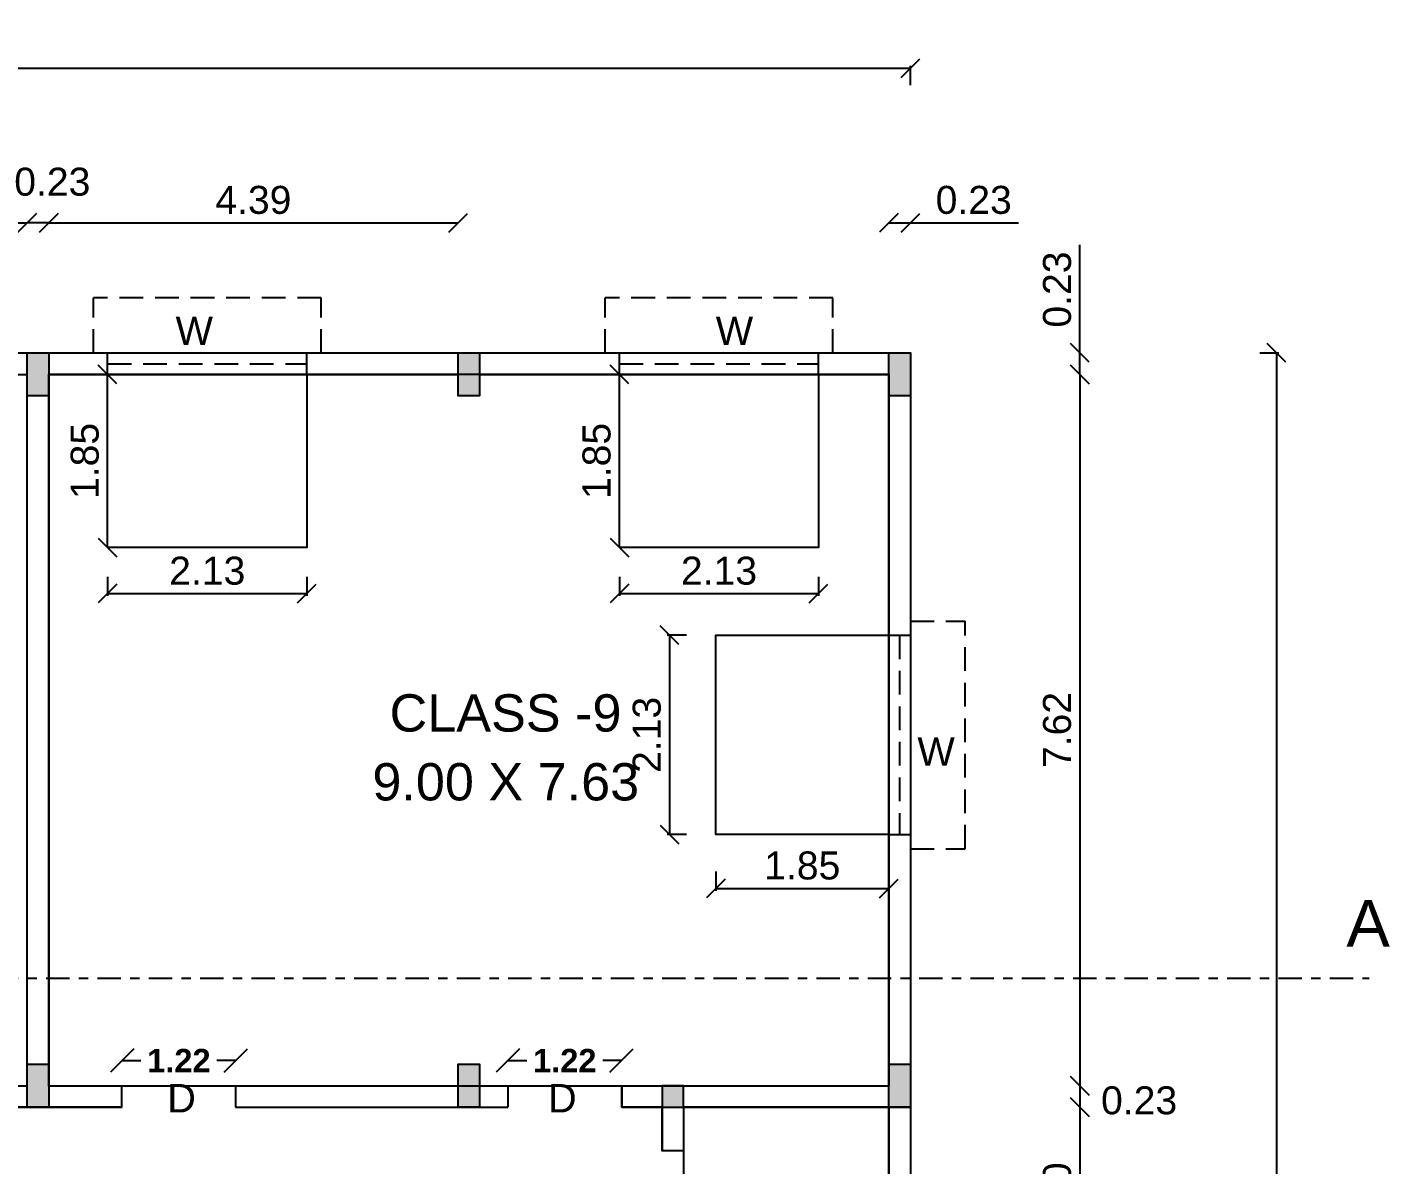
# Model space of a CAD drawing. Header units: metres. Extents: x -7227 to 737, y -45 to 4679.
# Drawn here: x 680.28 to 694.88, y 5.96 to 18.15 of the extents above; entities that cross this region are included whole.
import ezdxf

# ---------------------------------------------------------------- set-up
doc = ezdxf.new("R2010")
doc.units = ezdxf.units.M
doc.header["$LTSCALE"] = 0.2
doc.header["$MEASUREMENT"] = 0
doc.linetypes.add('CENTER', pattern=[2, 1.25, -0.25, 0.25, -0.25])
doc.linetypes.add('HIDDEN', pattern=[9.525, 6.35, -3.175])
for name, color, linetype in [('BLK_1_FLR_1_BLT_UP_AREA', 26, 'Continuous'), ('BLK_1_FLR_1_CARPET_AREA', 10, 'Continuous'), ('BLK_1_FLR_1_EXIT_WIDTH_DOOR', 1, 'Continuous'), ('BLK_1_FLR_1_REGULAR_ROOM_4', 117, 'Continuous'), ('BLK_1_FLR_1_ROOM_4_LIGHT_VENTILATION_1', 117, 'Continuous')]:
    doc.layers.add(name, color=color, linetype=linetype)
doc.layers.add('line', color=7, linetype='Continuous', lineweight=25)
doc.styles.add('ld', font='arial.ttf', dxfattribs={"height": 0.3})
doc.styles.get("Standard").update_dxf_attribs({"font": 'arial.ttf', "height": 0.3})
doc.styles.add('style 1', font='arialbd.ttf', dxfattribs={"height": 0.25})
doc.styles.add('style2', font='arial.ttf', dxfattribs={"height": 60})
doc.dimstyles.new('11', dxfattribs={"dimtxt": 0.25, "dimasz": 0.25, "dimexe": 0.18, "dimexo": 0.0625, "dimgap": 0.09, "dimtad": 0, "dimzin": 0, "dimdsep": 46, "dimtxsty": 'style 1', "dimblk": 'OBLIQUE', "dimcen": 0, "dimse1": 1, "dimse2": 1, "dimadec": 0, "dimazin": 0, "dimtfac": 1, "dimtdec": 4, "dimtofl": 0, "dimtmove": 0, "dimatfit": 3, "dimfxl": 0, "dimtolj": 1, "dimtzin": 0, "dimarcsym": 0})
doc.dimstyles.new('DCR', dxfattribs={"dimtxt": 0.3, "dimasz": 0.2, "dimexe": 0.025, "dimexo": 0, "dimgap": 0.09, "dimtad": 1, "dimzin": 0, "dimdsep": 46, "dimtxsty": 'Standard', "dimblk": 'OBLIQUE', "dimcen": 0.09, "dimadec": 0, "dimazin": 0, "dimtfac": 1, "dimtofl": 0, "dimtmove": 0, "dimatfit": 3, "dimfxl": 0, "dimtolj": 1, "dimtzin": 0, "dimarcsym": 0})

# ---------------------------------------------------------------- blocks, each defined once
blk = doc.blocks.new('_OBLIQUE')
at = {"layer": 'line', "color": 0, "linetype": 'ByBlock', "lineweight": -2}
blk.add_line((-0.5, -0.5), (0.5, 0.5), dxfattribs=at)
blk = doc.blocks.new('*D186')
at = {"color": 0, "linetype": 'HIDDEN', "lineweight": -2}
for p, q in [((639.024, 17.532), (639.024, 17.737)), ((689.743, 17.532), (689.743, 17.737))]:
    blk.add_line(p, q, dxfattribs=at)
at = {"color": 0, "lineweight": -2}
blk.add_line((639.024, 17.712), (689.743, 17.712), dxfattribs=at)
at = {"layer": 'Defpoints', "color": 0}
for p in [(689.743, 17.712), (639.024, 14.662), (689.743, 14.662)]:
    blk.add_point(p, dxfattribs=at)
at = {"color": 0, "lineweight": -2, "xscale": 0.2, "yscale": 0.2, "zscale": 0.2, "rotation": 180}
blk.add_blockref('_OBLIQUE', (639.024, 17.712), dxfattribs=at)
at = {"color": 0, "lineweight": -2, "xscale": 0.2, "yscale": 0.2, "zscale": 0.2}
blk.add_blockref('_OBLIQUE', (689.743, 17.712), dxfattribs=at)
at = {"color": 0, "insert": (664.663, 17.955), "char_height": 0.3, "attachment_point": 5}
blk.add_mtext('\\A1;50.72', dxfattribs=at)
blk = doc.blocks.new('*D64')
at = {"color": 0, "linetype": 'HIDDEN', "lineweight": -2}
for p, q in [((693.486, 14.662), (693.691, 14.662)), ((693.486, -5.027), (693.691, -5.027))]:
    blk.add_line(p, q, dxfattribs=at)
at = {"color": 0, "lineweight": -2}
blk.add_line((693.666, 14.662), (693.666, -5.027), dxfattribs=at)
at = {"layer": 'Defpoints', "color": 0}
for p in [(689.743, 14.662), (689.743, -5.027), (693.666, -5.027)]:
    blk.add_point(p, dxfattribs=at)
at = {"color": 0, "lineweight": -2, "xscale": 0.2, "yscale": 0.2, "zscale": 0.2}
for p, rotation in [((693.666, 14.662), 90), ((693.666, -5.027), 270)]:
    blk.add_blockref('_OBLIQUE', p, dxfattribs=dict(at, rotation=rotation))
at = {"color": 0, "insert": (693.422, 4.817), "char_height": 0.3, "attachment_point": 5, "rotation": 90}
blk.add_mtext('\\A1;19.69', dxfattribs=at)
blk = doc.blocks.new('*D190')
at = {"color": 0, "lineweight": -2}
blk.add_line((671.283, 16.057), (680.283, 16.057), dxfattribs=at)
at = {"layer": 'Defpoints', "color": 0}
for p in [(680.283, 16.057), (671.283, 14.432), (680.283, 14.432)]:
    blk.add_point(p, dxfattribs=at)
at = {"color": 0, "lineweight": -2, "xscale": 0.2, "yscale": 0.2, "zscale": 0.2, "rotation": 180}
blk.add_blockref('_OBLIQUE', (671.283, 16.057), dxfattribs=at)
at = {"color": 0, "lineweight": -2, "xscale": 0.2, "yscale": 0.2, "zscale": 0.2}
blk.add_blockref('_OBLIQUE', (680.283, 16.057), dxfattribs=at)
at = {"color": 0, "insert": (675.783, 16.3), "char_height": 0.3, "attachment_point": 5}
blk.add_mtext('\\A1;9.00', dxfattribs=at)
blk = doc.blocks.new('*D191')
at = {"color": 0, "lineweight": -2}
blk.add_line((680.513, 16.057), (684.898, 16.057), dxfattribs=at)
at = {"layer": 'Defpoints', "color": 0}
for p in [(684.898, 16.057), (680.513, 14.432), (684.898, 14.432)]:
    blk.add_point(p, dxfattribs=at)
at = {"color": 0, "lineweight": -2, "xscale": 0.2, "yscale": 0.2, "zscale": 0.2, "rotation": 180}
blk.add_blockref('_OBLIQUE', (680.513, 16.057), dxfattribs=at)
at = {"color": 0, "lineweight": -2, "xscale": 0.2, "yscale": 0.2, "zscale": 0.2}
blk.add_blockref('_OBLIQUE', (684.898, 16.057), dxfattribs=at)
at = {"color": 0, "insert": (682.705, 16.3), "char_height": 0.3, "attachment_point": 5}
blk.add_mtext('\\A1;4.39', dxfattribs=at)
blk = doc.blocks.new('*D77')
at = {"color": 0, "lineweight": -2}
blk.add_line((680.513, 16.057), (680.283, 16.057), dxfattribs=at)
at = {"layer": 'Defpoints', "color": 0}
for p in [(680.283, 16.057), (680.283, 14.432), (680.513, 14.432)]:
    blk.add_point(p, dxfattribs=at)
at = {"color": 0, "lineweight": -2, "xscale": 0.2, "yscale": 0.2, "zscale": 0.2, "rotation": 180}
blk.add_blockref('_OBLIQUE', (680.283, 16.057), dxfattribs=at)
at = {"color": 0, "lineweight": -2, "xscale": 0.2, "yscale": 0.2, "zscale": 0.2}
blk.add_blockref('_OBLIQUE', (680.513, 16.057), dxfattribs=at)
at = {"color": 0, "insert": (680.551, 16.495), "char_height": 0.3, "attachment_point": 5}
blk.add_mtext('\\A1;0.23', dxfattribs=at)
blk = doc.blocks.new('*D78')
at = {"color": 0, "lineweight": -2}
for p, q in [((689.513, 16.057), (689.743, 16.057)), ((689.743, 16.057), (690.902, 16.057))]:
    blk.add_line(p, q, dxfattribs=at)
at = {"layer": 'Defpoints', "color": 0}
for p in [(689.743, 16.057), (689.513, 14.432), (689.743, 14.432)]:
    blk.add_point(p, dxfattribs=at)
at = {"color": 0, "lineweight": -2, "xscale": 0.2, "yscale": 0.2, "zscale": 0.2, "rotation": 180}
blk.add_blockref('_OBLIQUE', (689.513, 16.057), dxfattribs=at)
at = {"color": 0, "lineweight": -2, "xscale": 0.2, "yscale": 0.2, "zscale": 0.2}
blk.add_blockref('_OBLIQUE', (689.743, 16.057), dxfattribs=at)
at = {"color": 0, "insert": (690.422, 16.3), "char_height": 0.3, "attachment_point": 5}
blk.add_mtext('\\A1;0.23', dxfattribs=at)
blk = doc.blocks.new('*D105')
at = {"color": 0, "lineweight": -2}
for p, q in [((691.559, 14.662), (691.559, 15.821)), ((691.559, 14.432), (691.559, 14.662))]:
    blk.add_line(p, q, dxfattribs=at)
at = {"layer": 'Defpoints', "color": 0}
for p in [(689.513, 14.662), (691.559, 14.662), (689.513, 14.432)]:
    blk.add_point(p, dxfattribs=at)
at = {"color": 0, "lineweight": -2, "xscale": 0.2, "yscale": 0.2, "zscale": 0.2}
for p, rotation in [((691.559, 14.662), 90), ((691.559, 14.432), 270)]:
    blk.add_blockref('_OBLIQUE', p, dxfattribs=dict(at, rotation=rotation))
at = {"color": 0, "insert": (691.316, 15.341), "char_height": 0.3, "attachment_point": 5, "rotation": 90}
blk.add_mtext('\\A1;0.23', dxfattribs=at)
blk = doc.blocks.new('*D208')
at = {"color": 0, "lineweight": -2}
blk.add_line((691.559, 14.432), (691.559, 6.808), dxfattribs=at)
at = {"layer": 'Defpoints', "color": 0}
for p in [(689.513, 14.432), (689.513, 6.808), (691.559, 6.808)]:
    blk.add_point(p, dxfattribs=at)
at = {"color": 0, "lineweight": -2, "xscale": 0.2, "yscale": 0.2, "zscale": 0.2}
for p, rotation in [((691.559, 14.432), 90), ((691.559, 6.808), 270)]:
    blk.add_blockref('_OBLIQUE', p, dxfattribs=dict(at, rotation=rotation))
at = {"color": 0, "insert": (691.316, 10.62), "char_height": 0.3, "attachment_point": 5, "rotation": 90}
blk.add_mtext('\\A1;7.62', dxfattribs=at)
blk = doc.blocks.new('*D209')
at = {"color": 0, "lineweight": -2}
blk.add_line((691.559, 6.578), (691.559, 4.578), dxfattribs=at)
at = {"layer": 'Defpoints', "color": 0}
for p in [(687.083, 6.578), (687.083, 4.578), (691.559, 4.578)]:
    blk.add_point(p, dxfattribs=at)
at = {"color": 0, "lineweight": -2, "xscale": 0.2, "yscale": 0.2, "zscale": 0.2}
for p, rotation in [((691.559, 6.578), 90), ((691.559, 4.578), 270)]:
    blk.add_blockref('_OBLIQUE', p, dxfattribs=dict(at, rotation=rotation))
at = {"color": 0, "insert": (691.316, 5.578), "char_height": 0.3, "attachment_point": 5, "rotation": 90}
blk.add_mtext('\\A1;2.00', dxfattribs=at)
blk = doc.blocks.new('*D330')
at = {"color": 0, "linetype": 'HIDDEN', "lineweight": -2}
for p, q in [((681.144, 14.432), (681.169, 14.432)), ((681.144, 12.577), (681.169, 12.577))]:
    blk.add_line(p, q, dxfattribs=at)
at = {"color": 0, "lineweight": -2}
blk.add_line((681.144, 12.577), (681.144, 14.432), dxfattribs=at)
at = {"layer": 'Defpoints', "color": 0}
for p in [(681.144, 14.432), (681.144, 14.432), (681.144, 12.577)]:
    blk.add_point(p, dxfattribs=at)
at = {"color": 0, "lineweight": -2, "xscale": 0.2, "yscale": 0.2, "zscale": 0.2}
for p, rotation in [((681.144, 14.432), 90), ((681.144, 12.577), 270)]:
    blk.add_blockref('_OBLIQUE', p, dxfattribs=dict(at, rotation=rotation))
at = {"color": 0, "insert": (680.9, 13.504), "char_height": 0.3, "attachment_point": 5, "rotation": 90}
blk.add_mtext('\\A1;1.85', dxfattribs=at)
blk = doc.blocks.new('*D331')
at = {"color": 0, "linetype": 'HIDDEN', "lineweight": -2}
for p, q in [((681.144, 12.263), (681.144, 12.058)), ((683.277, 12.263), (683.277, 12.058))]:
    blk.add_line(p, q, dxfattribs=at)
at = {"color": 0, "lineweight": -2}
blk.add_line((681.144, 12.083), (683.277, 12.083), dxfattribs=at)
at = {"layer": 'Defpoints', "color": 0}
for p in [(681.144, 12.577), (683.277, 12.577), (683.277, 12.083)]:
    blk.add_point(p, dxfattribs=at)
at = {"color": 0, "lineweight": -2, "xscale": 0.2, "yscale": 0.2, "zscale": 0.2, "rotation": 180}
blk.add_blockref('_OBLIQUE', (681.144, 12.083), dxfattribs=at)
at = {"color": 0, "lineweight": -2, "xscale": 0.2, "yscale": 0.2, "zscale": 0.2}
blk.add_blockref('_OBLIQUE', (683.277, 12.083), dxfattribs=at)
at = {"color": 0, "insert": (682.211, 12.326), "char_height": 0.3, "attachment_point": 5}
blk.add_mtext('\\A1;2.13', dxfattribs=at)
blk = doc.blocks.new('*D332')
at = {"color": 0, "linetype": 'HIDDEN', "lineweight": -2}
for p, q in [((686.626, 14.432), (686.651, 14.432)), ((686.626, 12.577), (686.651, 12.577))]:
    blk.add_line(p, q, dxfattribs=at)
at = {"color": 0, "lineweight": -2}
blk.add_line((686.626, 12.577), (686.626, 14.432), dxfattribs=at)
at = {"layer": 'Defpoints', "color": 0}
for p in [(686.626, 14.432), (686.626, 14.432), (686.626, 12.577)]:
    blk.add_point(p, dxfattribs=at)
at = {"color": 0, "lineweight": -2, "xscale": 0.2, "yscale": 0.2, "zscale": 0.2}
for p, rotation in [((686.626, 14.432), 90), ((686.626, 12.577), 270)]:
    blk.add_blockref('_OBLIQUE', p, dxfattribs=dict(at, rotation=rotation))
at = {"color": 0, "insert": (686.383, 13.504), "char_height": 0.3, "attachment_point": 5, "rotation": 90}
blk.add_mtext('\\A1;1.85', dxfattribs=at)
blk = doc.blocks.new('*D333')
at = {"color": 0, "linetype": 'HIDDEN', "lineweight": -2}
for p, q in [((686.626, 12.263), (686.626, 12.058)), ((688.76, 12.263), (688.76, 12.058))]:
    blk.add_line(p, q, dxfattribs=at)
at = {"color": 0, "lineweight": -2}
blk.add_line((686.626, 12.083), (688.76, 12.083), dxfattribs=at)
at = {"layer": 'Defpoints', "color": 0}
for p in [(686.626, 12.577), (688.76, 12.577), (688.76, 12.083)]:
    blk.add_point(p, dxfattribs=at)
at = {"color": 0, "lineweight": -2, "xscale": 0.2, "yscale": 0.2, "zscale": 0.2, "rotation": 180}
blk.add_blockref('_OBLIQUE', (686.626, 12.083), dxfattribs=at)
at = {"color": 0, "lineweight": -2, "xscale": 0.2, "yscale": 0.2, "zscale": 0.2}
blk.add_blockref('_OBLIQUE', (688.76, 12.083), dxfattribs=at)
at = {"color": 0, "insert": (687.693, 12.326), "char_height": 0.3, "attachment_point": 5}
blk.add_mtext('\\A1;2.13', dxfattribs=at)
blk = doc.blocks.new('*D334')
at = {"color": 0, "linetype": 'HIDDEN', "lineweight": -2}
for p, q in [((687.658, 9.102), (687.658, 8.897)), ((689.513, 9.102), (689.513, 8.897))]:
    blk.add_line(p, q, dxfattribs=at)
at = {"color": 0, "lineweight": -2}
blk.add_line((687.658, 8.922), (689.513, 8.922), dxfattribs=at)
at = {"layer": 'Defpoints', "color": 0}
for p in [(687.658, 11.635), (689.513, 11.635), (689.513, 8.922)]:
    blk.add_point(p, dxfattribs=at)
at = {"color": 0, "lineweight": -2, "xscale": 0.2, "yscale": 0.2, "zscale": 0.2, "rotation": 180}
blk.add_blockref('_OBLIQUE', (687.658, 8.922), dxfattribs=at)
at = {"color": 0, "lineweight": -2, "xscale": 0.2, "yscale": 0.2, "zscale": 0.2}
blk.add_blockref('_OBLIQUE', (689.513, 8.922), dxfattribs=at)
at = {"color": 0, "insert": (688.585, 9.166), "char_height": 0.3, "attachment_point": 5}
blk.add_mtext('\\A1;1.85', dxfattribs=at)
blk = doc.blocks.new('*D335')
at = {"color": 0, "linetype": 'HIDDEN', "lineweight": -2}
for p, q in [((687.344, 11.635), (687.139, 11.635)), ((687.344, 9.501), (687.139, 9.501))]:
    blk.add_line(p, q, dxfattribs=at)
at = {"color": 0, "lineweight": -2}
blk.add_line((687.164, 11.635), (687.164, 9.501), dxfattribs=at)
at = {"layer": 'Defpoints', "color": 0}
for p in [(687.658, 11.635), (687.164, 9.501), (687.658, 9.501)]:
    blk.add_point(p, dxfattribs=at)
at = {"color": 0, "lineweight": -2, "xscale": 0.2, "yscale": 0.2, "zscale": 0.2}
for p, rotation in [((687.164, 11.635), 90), ((687.164, 9.501), 270)]:
    blk.add_blockref('_OBLIQUE', p, dxfattribs=dict(at, rotation=rotation))
at = {"color": 0, "insert": (686.921, 10.568), "char_height": 0.3, "attachment_point": 5, "rotation": 90}
blk.add_mtext('\\A1;2.13', dxfattribs=at)
blk = doc.blocks.new('*D351')
at = {"layer": 'BLK_1_FLR_1_EXIT_WIDTH_DOOR', "color": 2, "lineweight": -2}
for p, q in [((681.298, 7.077), (681.5, 7.077)), ((682.517, 7.077), (682.315, 7.077))]:
    blk.add_line(p, q, dxfattribs=at)
at = {"layer": 'Defpoints', "color": 0}
for p in [(682.517, 7.077), (681.298, 6.808), (682.517, 6.808)]:
    blk.add_point(p, dxfattribs=at)
at = {"layer": 'BLK_1_FLR_1_EXIT_WIDTH_DOOR', "color": 2, "lineweight": -2, "xscale": 0.25, "yscale": 0.25, "zscale": 0.25, "rotation": 180}
blk.add_blockref('_OBLIQUE', (681.298, 7.077), dxfattribs=at)
at = {"layer": 'BLK_1_FLR_1_EXIT_WIDTH_DOOR', "color": 2, "lineweight": -2, "xscale": 0.25, "yscale": 0.25, "zscale": 0.25}
blk.add_blockref('_OBLIQUE', (682.517, 7.077), dxfattribs=at)
at = {"layer": 'BLK_1_FLR_1_EXIT_WIDTH_DOOR', "color": 2, "lineweight": 20, "insert": (681.907, 7.077), "char_height": 0.25, "attachment_point": 5, "style": 'style 1'}
blk.add_mtext('\\A1;1.22', dxfattribs=at)
blk = doc.blocks.new('*D352')
at = {"layer": 'BLK_1_FLR_1_EXIT_WIDTH_DOOR', "color": 2, "lineweight": -2}
for p, q in [((685.431, 7.077), (685.633, 7.077)), ((686.65, 7.077), (686.448, 7.077))]:
    blk.add_line(p, q, dxfattribs=at)
at = {"layer": 'Defpoints', "color": 0}
for p in [(686.65, 7.077), (685.431, 6.808), (686.65, 6.808)]:
    blk.add_point(p, dxfattribs=at)
at = {"layer": 'BLK_1_FLR_1_EXIT_WIDTH_DOOR', "color": 2, "lineweight": -2, "xscale": 0.25, "yscale": 0.25, "zscale": 0.25, "rotation": 180}
blk.add_blockref('_OBLIQUE', (685.431, 7.077), dxfattribs=at)
at = {"layer": 'BLK_1_FLR_1_EXIT_WIDTH_DOOR', "color": 2, "lineweight": -2, "xscale": 0.25, "yscale": 0.25, "zscale": 0.25}
blk.add_blockref('_OBLIQUE', (686.65, 7.077), dxfattribs=at)
at = {"layer": 'BLK_1_FLR_1_EXIT_WIDTH_DOOR', "color": 2, "lineweight": 20, "insert": (686.041, 7.077), "char_height": 0.25, "attachment_point": 5, "style": 'style 1'}
blk.add_mtext('\\A1;1.22', dxfattribs=at)

msp = doc.modelspace()

# ---------------------------------------------------------------- hatches: boundary and pattern name
h = msp.add_hatch(color=256)
h.dxf.hatch_style = 1
h.paths.add_polyline_path([(639.254, 14.665), (639.024, 14.665), (639.024, 14.205), (639.254, 14.205)])
h.paths.add_polyline_path([(646.984, 14.665), (646.754, 14.665), (646.754, 14.205), (646.984, 14.205)])
h.paths.add_polyline_path([(639.254, 7.038), (639.024, 7.038), (639.024, 6.578), (639.254, 6.578)])
h.paths.add_polyline_path([(646.754, 6.578), (646.984, 6.578), (646.984, 7.038), (646.754, 7.038)])
h.paths.add_polyline_path([(656.124, 14.205), (656.354, 14.205), (656.354, 14.665), (656.124, 14.665)])
h.paths.add_polyline_path([(656.354, 7.038), (656.124, 7.038), (656.124, 6.578), (656.354, 6.578)])
h.paths.add_polyline_path([(665.647, 14.665), (665.417, 14.665), (665.417, 14.205), (665.647, 14.205)])
h.paths.add_polyline_path([(665.922, 14.665), (665.692, 14.665), (665.692, 14.205), (665.922, 14.205)])
h.paths.add_polyline_path([(665.692, 6.578), (665.922, 6.578), (665.922, 7.038), (665.692, 7.038)])
h.paths.add_polyline_path([(665.417, 6.578), (665.647, 6.578), (665.647, 7.038), (665.417, 7.038)])
h.paths.add_polyline_path([(671.283, 14.665), (671.053, 14.665), (671.053, 14.205), (671.283, 14.205)])
h.paths.add_polyline_path([(671.283, 7.038), (671.053, 7.038), (671.053, 6.578), (671.283, 6.578)])
h.paths.add_polyline_path([(675.898, 7.038), (675.668, 7.038), (675.668, 6.578), (675.898, 6.578)])
h.paths.add_polyline_path([(675.898, 14.665), (675.668, 14.665), (675.668, 14.205), (675.898, 14.205)])
h.paths.add_polyline_path([(680.283, 14.205), (680.513, 14.205), (680.513, 14.665), (680.283, 14.665)])
h.paths.add_polyline_path([(680.283, 6.578), (680.513, 6.578), (680.513, 7.038), (680.283, 7.038)])
h.paths.add_polyline_path([(689.513, 6.578), (689.743, 6.578), (689.743, 7.038), (689.513, 7.038)])
h.paths.add_polyline_path([(684.898, 6.578), (685.128, 6.578), (685.128, 7.038), (684.898, 7.038)])
h.paths.add_polyline_path([(689.743, 14.665), (689.513, 14.665), (689.513, 14.205), (689.743, 14.205)])
h.paths.add_polyline_path([(685.128, 14.665), (684.898, 14.665), (684.898, 14.205), (685.128, 14.205)])
h.paths.add_polyline_path([(689.513, 4.118), (689.743, 4.118), (689.743, 4.578), (689.513, 4.578)])
h.paths.add_polyline_path([(680.513, -4.567), (680.283, -4.567), (680.283, -5.027), (680.513, -5.027)])
h.paths.add_polyline_path([(680.513, 4.578), (680.283, 4.578), (680.283, 4.118), (680.513, 4.118)])
h.paths.add_polyline_path([(671.283, 4.578), (671.053, 4.578), (671.053, 4.118), (671.283, 4.118)])
h.paths.add_polyline_path([(671.283, -4.567), (671.053, -4.567), (671.053, -5.027), (671.283, -5.027)])
h.paths.add_polyline_path([(656.124, 4.118), (656.354, 4.118), (656.354, 4.578), (656.124, 4.578)])
h.paths.add_polyline_path([(656.124, -5.027), (656.354, -5.027), (656.354, -4.567), (656.124, -4.567)])
h.paths.add_polyline_path([(646.984, -4.567), (646.754, -4.567), (646.754, -5.027), (646.984, -5.027)])
h.paths.add_polyline_path([(646.754, 4.118), (646.984, 4.118), (646.984, 4.578), (646.754, 4.578)])
h.paths.add_polyline_path([(639.254, 4.578), (639.024, 4.578), (639.024, 4.118), (639.254, 4.118)])
h.paths.add_polyline_path([(639.254, -4.567), (639.024, -4.567), (639.024, -5.027), (639.254, -5.027)])
h = msp.add_hatch(color=256)
h.dxf.hatch_style = 1
h.paths.add_polyline_path([(687.313, 4.578), (687.083, 4.578), (687.083, 4.348), (687.313, 4.348)])
h.paths.add_polyline_path([(687.313, 6.808), (687.083, 6.808), (687.083, 6.578), (687.313, 6.578)])

# ---------------------------------------------------------------- linework, layer by layer
at = {"linetype": 'HIDDEN', "ltscale": 0.2}
for p, q in [((680.991, 14.662), (680.991, 15.251)), ((683.43, 15.251), (680.991, 15.251)), ((683.43, 14.662), (683.43, 15.251)), ((686.474, 14.662), (686.474, 15.251)), ((688.913, 15.251), (686.474, 15.251)), ((688.913, 14.662), (688.913, 15.251)), ((689.743, 11.787), (690.332, 11.787)), ((690.332, 9.348), (690.332, 11.787)), ((689.743, 9.348), (690.332, 9.348))]:
    msp.add_line(p, q, dxfattribs=at)
for p, q in [((639.024, 14.662), (689.743, 14.662)), ((681.144, 14.432), (681.144, 14.66)), ((683.277, 14.432), (683.277, 14.66)), ((686.626, 14.432), (686.626, 14.66)), ((688.76, 14.432), (688.76, 14.66)), ((689.743, 14.662), (689.743, -5.027)), ((689.743, 14.662), (689.743, 14.662)), ((675.898, 14.432), (680.283, 14.432)), ((680.513, 14.432), (680.513, 6.808)), ((680.513, 14.432), (684.898, 14.432)), ((685.128, 14.432), (689.513, 14.432)), ((689.513, 14.432), (689.513, 6.808)), ((689.513, 11.635), (689.741, 11.635)), ((689.743, 9.814), (689.743, 9.814)), ((689.513, 9.501), (689.741, 9.501)), ((680.513, 6.808), (681.298, 6.808)), ((681.293, 6.808), (681.293, 6.578)), ((682.513, 6.808), (684.898, 6.808)), ((682.513, 6.808), (682.513, 6.578)), ((685.128, 6.808), (685.431, 6.808)), ((685.431, 6.808), (685.431, 6.578)), ((686.651, 6.808), (689.513, 6.808)), ((686.651, 6.808), (686.651, 6.578)), ((686.651, 6.808), (686.651, 6.578)), ((691.559, 6.808), (691.559, 6.578)), ((679.624, 6.578), (681.298, 6.578)), ((682.513, 6.578), (685.431, 6.578)), ((686.651, 6.578), (687.083, 6.578)), ((687.083, 6.578), (687.083, 6.109)), ((687.313, 6.578), (689.743, 6.578)), ((687.313, 6.578), (687.313, 4.578)), ((689.513, 6.578), (689.513, 4.578)), ((687.313, 6.109), (687.083, 6.109))]:
    msp.add_line(p, q)
at = {"color": 4, "linetype": 'HIDDEN', "ltscale": 0.2}
for p, q in [((681.144, 14.546), (683.277, 14.546)), ((686.626, 14.546), (688.76, 14.546)), ((689.627, 11.635), (689.627, 9.501))]:
    msp.add_line(p, q, dxfattribs=at)
at = {"linetype": 'CENTER'}
msp.add_line((645.286, 7.961), (694.657, 7.961), dxfattribs=at)
for points in [[(680.513, 14.202), (680.283, 14.202), (680.283, 14.662), (680.513, 14.662)], [(685.128, 14.202), (684.898, 14.202), (684.898, 14.662), (685.128, 14.662)], [(689.743, 14.202), (689.513, 14.202), (689.513, 14.662), (689.743, 14.662)], [(680.513, 6.578), (680.283, 6.578), (680.283, 7.038), (680.513, 7.038)], [(685.128, 6.578), (684.898, 6.578), (684.898, 7.038), (685.128, 7.038)], [(689.743, 6.578), (689.513, 6.578), (689.513, 7.038), (689.743, 7.038)], [(687.313, 6.808), (687.083, 6.808), (687.083, 6.578), (687.313, 6.578)]]:
    msp.add_lwpolyline(points, close=True)
at = {"layer": 'BLK_1_FLR_1_BLT_UP_AREA', "color": 27}
msp.add_lwpolyline([(689.743, 14.662), (689.743, -5.027), (671.053, -5.027), (671.053, 4.348), (656.354, 4.348), (656.354, -5.027), (639.024, -5.027), (639.024, 14.662), (689.743, 14.662)], close=True, dxfattribs=at)
at = {"layer": 'BLK_1_FLR_1_CARPET_AREA', "color": 27}
for points in [[(689.513, 4.578), (689.513, 6.578), (687.313, 6.578), (687.313, 6.109), (687.083, 6.109), (687.083, 6.578), (686.651, 6.578), (686.651, 6.808), (689.513, 6.808), (689.513, 7.038), (689.513, 14.432), (685.128, 14.432), (685.128, 14.202), (684.898, 14.202), (684.898, 14.432), (680.513, 14.432), (680.513, 14.202), (680.513, 6.808), (681.293, 6.808), (681.293, 6.578), (679.624, 6.578)], [(679.624, 6.808), (680.283, 6.808), (680.283, 7.038), (680.283, 14.432)]]:
    msp.add_lwpolyline(points, dxfattribs=at)
at = {"layer": 'BLK_1_FLR_1_REGULAR_ROOM_4', "color": 3, "linetype": 'Continuous'}
msp.add_lwpolyline([(689.511, 14.432), (680.511, 14.432), (680.511, 6.808), (689.511, 6.808)], close=True, dxfattribs=at)
at = {"layer": 'BLK_1_FLR_1_ROOM_4_LIGHT_VENTILATION_1', "color": 232}
for points in [[(681.144, 14.432), (683.277, 14.432), (683.277, 12.577), (681.144, 12.577)], [(686.626, 14.432), (688.76, 14.432), (688.76, 12.577), (686.626, 12.577)], [(689.513, 11.635), (689.513, 9.501), (687.658, 9.501), (687.658, 11.635)]]:
    msp.add_lwpolyline(points, close=True, dxfattribs=at)

# ---------------------------------------------------------------- block references
at = {"xscale": 0.2, "yscale": 0.2, "zscale": 0.2}
for p, rotation in [((691.559, 6.808), 90), ((691.559, 6.578), 270)]:
    msp.add_blockref('_OBLIQUE', p, dxfattribs=dict(at, rotation=rotation))

# ---------------------------------------------------------------- texts
at = {"color": 7, "style": 'ld'}
for s, p in [('CLASS -9', (684.164, 10.603)), ('9.00 X 7.63', (683.98, 9.865))]:
    msp.add_text(s, height=0.4, dxfattribs=at).set_placement(p)
msp.add_text('A', height=0.5).set_placement((694.414, 8.298))
at = {"char_height": 0.305, "style": 'style2'}
for s, insert, attachment_point in [('W', (682.273, 15.052), 3), ('W', (688.06, 15.052), 3), ('W', (690.22, 10.542), 3), ('D', (681.782, 6.826), 1), ('D', (685.861, 6.826), 1)]:
    msp.add_mtext_dynamic_manual_height_columns(s, width=5.66297, gutter_width=7.621, heights=[0], dxfattribs=dict(at, insert=insert, attachment_point=attachment_point))
at = {"insert": (692.194, 6.649), "char_height": 0.3, "attachment_point": 5}
msp.add_mtext('\\A1;0.23', dxfattribs=at)

# ---------------------------------------------------------------- dimensions: what is measured, and where the dimension line sits
at = {"color": 1}
dim = msp.add_linear_dim(base=(689.743, 17.712), p1=(639.024, 14.662), p2=(689.743, 14.662), dimstyle='DCR', override={"dimfxl": 0.18, "dimarcsym": 2}, dxfattribs=at)
dim.commit()
dim.dimension.update_dxf_attribs({"geometry": '*D186', "text_midpoint": (664.663, 17.712), "dimtype": 160})
dim = msp.add_linear_dim(base=(680.283, 16.057), p1=(680.513, 14.432), p2=(680.283, 14.432), angle=180, dimstyle='DCR', override={"dimse1": 1, "dimse2": 1, "dimtmove": 2, "dimfxl": 1.25, "dimarcsym": 2})
dim.commit()
dim.dimension.update_dxf_attribs({"geometry": '*D77', "text_midpoint": (680.551, 16.495), "dimtype": 161})
for p1, p2, distance, picture, middle in [((671.283, 14.432), (680.283, 14.432), 1.625, '*D190', (675.783, 16.3)), ((680.512570548, 14.431714001), (684.897570548, 14.431714001), 1.62546824, '*D191', (682.705070548, 16.300456456)), ((689.513, 14.432), (689.743, 14.432), 1.625, '*D78', (690.422, 16.3)), ((689.513, 14.432), (689.513, 14.662), -2.046, '*D105', (691.316, 15.341))]:
    dim = msp.add_aligned_dim(p1=p1, p2=p2, distance=distance, dimstyle='DCR', override={"dimse1": 1, "dimse2": 1, "dimfxl": 1.25, "dimarcsym": 2})
    dim.commit()
    dim.dimension.update_dxf_attribs({"geometry": picture, "text_midpoint": middle})
dim = msp.add_linear_dim(base=(693.666, -5.027), p1=(689.743, 14.662), p2=(689.743, -5.027), angle=90, dimstyle='DCR', override={"dimfxl": 0.18, "dimarcsym": 2}, dxfattribs=at)
dim.commit()
dim.dimension.update_dxf_attribs({"geometry": '*D64', "text_midpoint": (693.422, 4.817)})
at = {"color": 232}
for base, p1, p2, picture, middle in [((681.1436, 14.4317), (681.1436, 12.5771), (681.1436, 14.4317), '*D330', (680.9004, 13.5044)), ((686.6264, 14.4317), (686.6264, 12.5771), (686.6264, 14.4317), '*D332', (686.3832, 13.5044))]:
    dim = msp.add_linear_dim(base=base, p1=p1, p2=p2, angle=90, dimstyle='DCR', override={"dimfxl": 0.18, "dimarcsym": 2}, dxfattribs=at)
    dim.commit()
    dim.dimension.update_dxf_attribs({"geometry": picture, "text_midpoint": middle})
for base, p1, p2, picture, middle in [((691.559, 6.808), (689.513, 14.432), (689.513, 6.808), '*D208', (691.316, 10.62)), ((691.559, 4.578), (687.083, 6.578), (687.083, 4.578), '*D209', (691.316, 5.578))]:
    dim = msp.add_linear_dim(base=base, p1=p1, p2=p2, angle=90, dimstyle='DCR', override={"dimse1": 1, "dimse2": 1, "dimfxl": 1.25, "dimarcsym": 2})
    dim.commit()
    dim.dimension.update_dxf_attribs({"geometry": picture, "text_midpoint": middle})
for base, p1, p2, picture, middle in [((683.277, 12.083), (681.144, 12.577), (683.277, 12.577), '*D331', (682.211, 12.083)), ((688.76, 12.083), (686.626, 12.577), (688.76, 12.577), '*D333', (687.693, 12.083)), ((689.5126, 8.9224), (687.658, 11.6346), (689.5126, 11.6346), '*D334', (688.5853, 8.9224))]:
    dim = msp.add_linear_dim(base=base, p1=p1, p2=p2, dimstyle='DCR', override={"dimfxl": 0.18, "dimarcsym": 2}, dxfattribs=at)
    dim.commit()
    dim.dimension.update_dxf_attribs({"geometry": picture, "text_midpoint": middle, "dimtype": 160})
dim = msp.add_linear_dim(base=(687.164, 9.501), p1=(687.658, 11.635), p2=(687.658, 9.501), angle=270, dimstyle='DCR', override={"dimfxl": 0.18, "dimarcsym": 2}, dxfattribs=at)
dim.commit()
dim.dimension.update_dxf_attribs({"geometry": '*D335', "text_midpoint": (687.164, 10.568), "dimtype": 160})
at = {"layer": 'BLK_1_FLR_1_EXIT_WIDTH_DOOR', "color": 2, "lineweight": 20}
for base, p1, p2, picture, middle in [((682.517, 7.077), (681.298, 6.808), (682.517, 6.808), '*D351', (681.907, 7.077)), ((686.65, 7.077), (685.431, 6.808), (686.65, 6.808), '*D352', (686.041, 7.077))]:
    dim = msp.add_linear_dim(base=base, p1=p1, p2=p2, dimstyle='11', override={"dimclrd": 2, "dimclrt": 2, "dimfxlon": 1}, dxfattribs=at)
    dim.commit()
    dim.dimension.update_dxf_attribs({"geometry": picture, "text_midpoint": middle})

doc.saveas('drawing.dxf')
